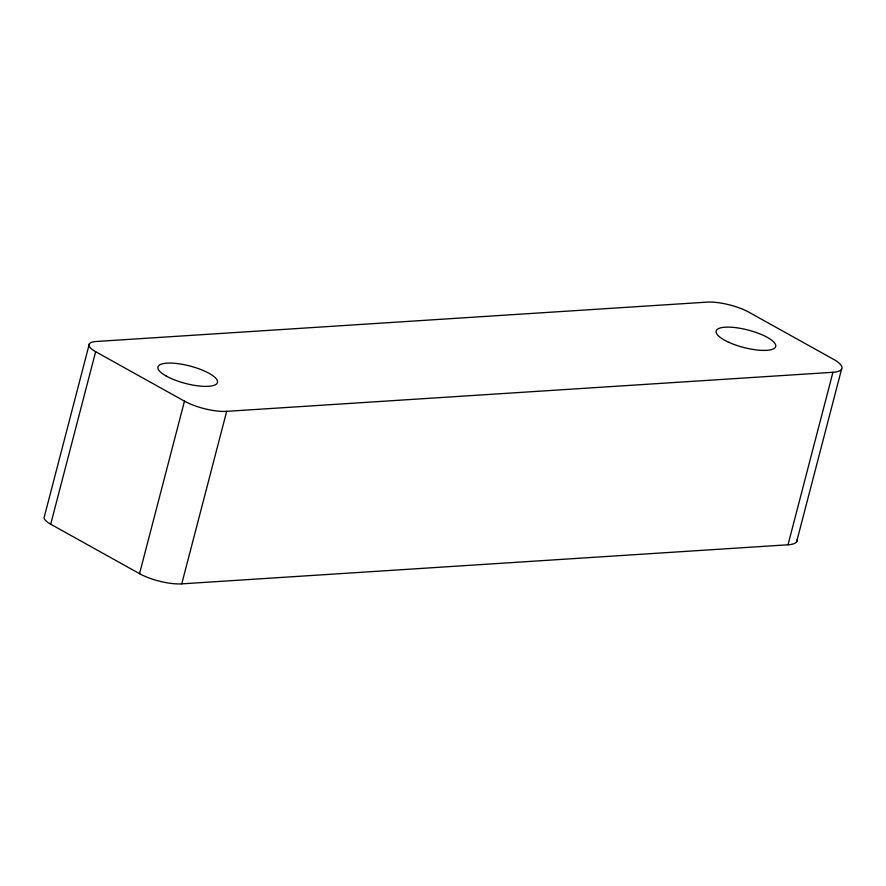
<?xml version="1.0" encoding="UTF-8"?>
<svg xmlns="http://www.w3.org/2000/svg" width="886" height="886" viewBox="0 0 886 886"><rect width="100%" height="100%" fill="white"/><g stroke="black" fill="none" stroke-linecap="round" stroke-linejoin="round"><path stroke-width="1.33" d="M89.342 343.879L44.411 516.394A24.232 7.088 14.6 0 0 50.701 524.213L139.534 573.663A30.755 8.993 14.6 0 0 181.752 583.863L788.008 544.79A30.755 8.993 14.6 0 0 797.046 539.928M50.701 524.213L95.644 351.709A24.232 7.088 14.6 0 1 96.131 341.498L706.939 302.137A30.755 8.993 14.6 0 1 749.146 312.337L833.571 359.328A30.755 8.993 14.6 0 1 832.94 372.286L788.008 544.79M139.534 573.663L184.476 401.159L95.644 351.709M181.752 583.863L226.683 411.348L832.94 372.286M796.625 541.767L841.556 369.263M226.683 411.348A30.755 8.993 14.6 0 1 184.476 401.159M728.934 342.361A30.755 8.993 14.6 0 0 775.671 346.559A30.755 8.993 14.6 0 0 733.154 327.366A30.755 8.993 14.6 0 0 728.934 342.361M166.28 376.107A30.755 8.993 14.6 0 0 216.417 384.059A30.755 8.993 14.6 0 0 180.401 364.013A30.755 8.993 14.6 0 0 166.28 376.107"/></g></svg>
